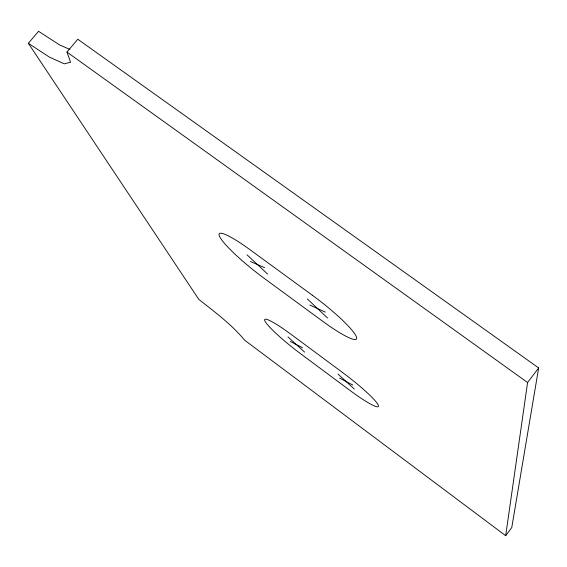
<?xml version="1.0" encoding="UTF-8"?>
<svg xmlns="http://www.w3.org/2000/svg" width="567" height="567" viewBox="0 0 567 567"><rect width="100%" height="100%" fill="white"/><g stroke="black" fill="none" stroke-linecap="round" stroke-linejoin="round"><path stroke-width="0.85" d="M28.35 43.298L198.847 299.426C214.836 312.091 231.57 324.352 244.625 340.172L505.686 535.709L527.579 382.519L538.65 367.94L77.778 39.236L66.956 52.065L70.584 62.235L64.255 63.837L49.393 57.104L28.35 43.298L38.549 31.291L59.648 44.97L69.911 49.442M538.65 367.94L511.767 527.586L505.686 535.709M250.331 261.43L264.598 267.674M309.816 305.018L325.338 312.126M290.205 341.426L302.544 347.748M339.619 378.118L352.809 385.05M66.956 52.065L527.579 382.519M287.965 336.926L304.621 352.128M337.946 374.014L354.311 389.033M247.028 254.817L267.659 274.13M307.349 298.965L327.556 318.016M312.268 295.18L250.295 249.919A48.953 7.052 38.7 0 0 219.642 236.595A48.953 7.052 38.7 0 0 264.08 278.255L322.432 321.092A49.442 7.229 38.3 0 0 356.36 336.699A49.442 7.229 38.3 0 0 312.268 295.18M342.638 372.562L291.523 334.686A40.285 4.798 38.3 0 0 264.98 321.135A40.285 4.798 38.3 0 0 300.893 353.95L349.52 390.096A40.696 4.89 38 0 0 378.309 405.256A40.696 4.89 38 0 0 342.638 372.562"/></g></svg>
